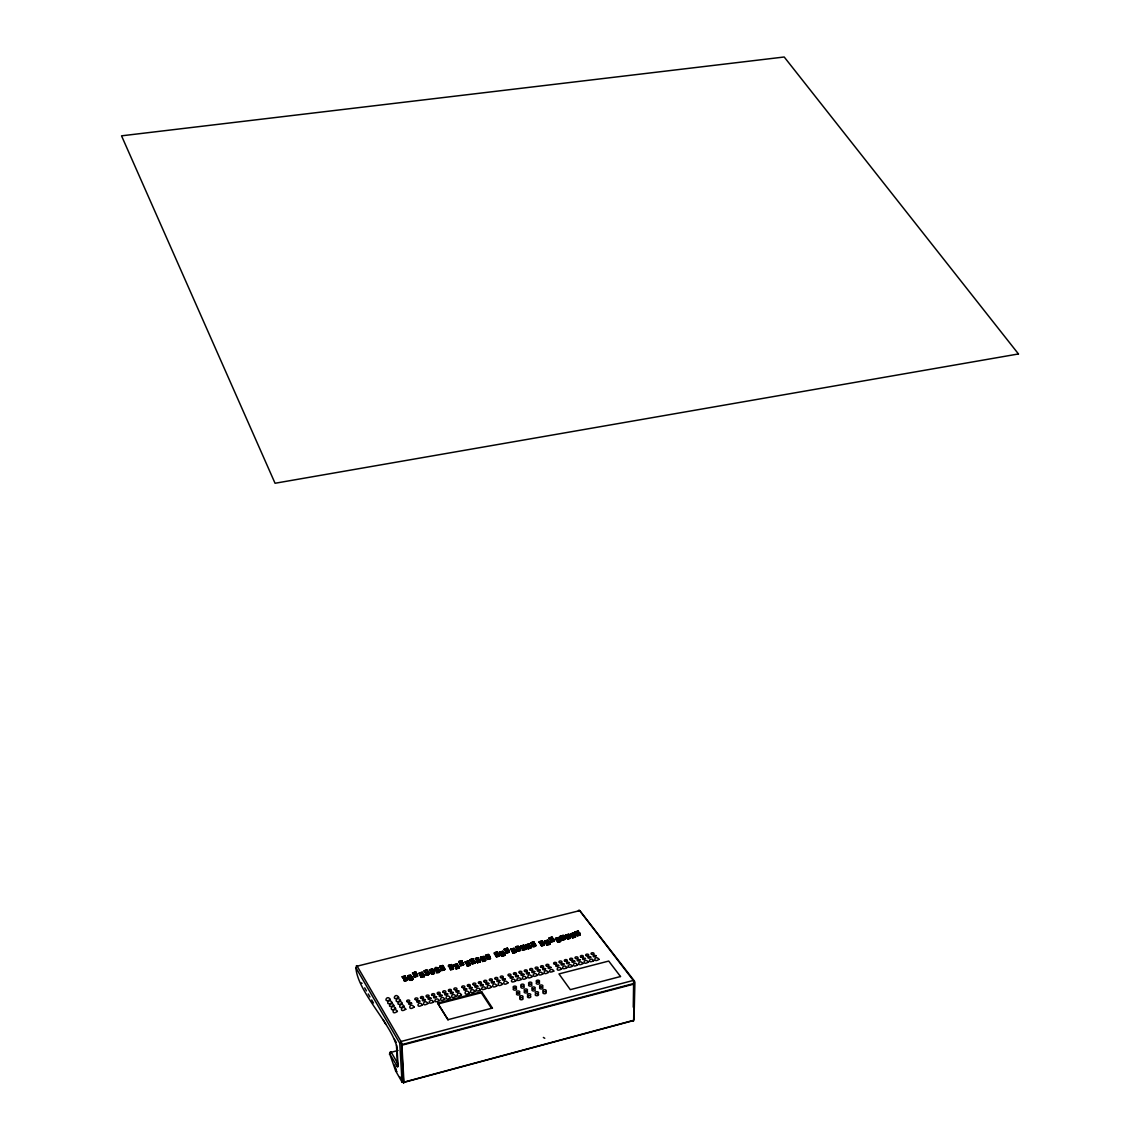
<?xml version="1.0" encoding="UTF-8"?>
<svg xmlns="http://www.w3.org/2000/svg" width="1140" height="1140" viewBox="0 0 1140 1140"><rect width="100%" height="100%" fill="white"/><g stroke="black" fill="none" stroke-linecap="round" stroke-linejoin="round"><path stroke-width="1.5" d="M499.748 952.755L500.018 951.829L503.139 951.501A2.522 0.741 75.9 0 0 504.179 953.011L504.835 955.448L501.985 956.161C494.204 952.556 508.782 950.062 499.819 952.1M557.845 942.352L555.508 939.175L556.149 938.505A2.494 0.784 75.7 0 0 557.232 939.987C557.09 943.507 562.291 942.139 560.039 939.274A2.494 0.798 75.7 0 1 558.956 937.807L555.693 938.22M570.456 938.263L567.649 939.16L567.036 936.795A2.494 0.798 75.7 0 1 565.939 935.327L568.732 934.615A2.494 0.798 75.7 0 0 569.843 936.097C572.223 940.044 566.936 936.524 568.433 934.202M502.598 951.928L499.748 952.94M575.486 937.009L572.693 937.892L572.081 935.541A2.494 0.798 75.7 0 1 570.969 934.073L573.762 933.361A2.494 0.812 75.7 0 0 574.874 934.828L575.486 937.18M407.821 976.667C409.36 971.337 416.755 981.284 409.887 980.286C401.95 976.225 417.069 974.102 407.878 976.111M565.526 934.985L567.649 939.16M412.822 979.545L410.756 975.797M572.693 937.892L570.513 933.774M573.121 934.031L573.449 932.948L570.442 933.917M633.27 1007.176L633.641 981.027M632.828 1020.941A2.18 0.741 74.6 0 0 633.655 1020.3L634.196 983.407A2.209 0.755 74.9 0 0 633.298 980.428L579.661 910.632L357.162 966.164A3.449 0.784 76.4 0 0 356.307 967.304M547.471 941.098L548.055 940.557A2.494 0.784 75.8 0 0 549.138 942.039L549.793 944.462L547.485 941.284M448.49 966.392C451.012 961.248 456.812 970.14 450.614 969.684L448.519 965.651L451.611 964.554L448.547 965.552M506.445 953.026L504.208 949.819L504.792 949.164A2.508 0.741 75.9 0 0 505.832 950.66C505.661 954.223 510.92 952.841 508.682 949.933A2.508 0.741 75.9 0 1 507.642 948.437L504.336 948.922M562.419 940.244L560.082 937.08L560.68 936.368A2.494 0.798 75.7 0 0 561.764 937.835C561.621 941.384 566.865 939.973 564.571 937.123A2.494 0.798 75.7 0 1 563.474 935.655L560.282 936.04M456.926 964.953C457.083 961.462 461.272 972.534 457.639 966.036M507.058 949.093L507.343 948.01M562.875 936.382L563.189 935.256M422.085 972.99C422.427 970.069 427.058 983.179 422.085 973.275M577.382 935.869L575.016 932.719L575.615 932.007A2.494 0.812 75.7 0 0 576.726 933.46C576.612 937.009 581.87 935.683 579.505 932.762A2.48 0.812 75.7 0 1 578.408 931.294L575.144 931.808M577.795 932.021L578.108 930.91M558.643 937.379L558.315 938.462L555.508 939.175M439.655 966.748L441.764 970.568L444.657 969.684L444.301 967.803L442.776 965.438L439.698 966.435L443.032 965.837M539.249 942.267L541.543 945.872L544.364 945.16L543.709 942.737A2.508 0.77 75.8 0 1 542.64 941.255L539.249 942.267L542.341 940.856M542.07 941.555L544.364 945.16M546.972 945.174L546.317 942.752A2.508 0.784 75.8 0 1 545.248 941.269L544.663 941.996L546.972 945.174L549.793 944.305M458.423 965.765C453.122 969.114 453.079 959.438 456.171 968.972L459.064 968.088M422.313 972.192L419.349 972.962L419.164 974.016L421.23 977.336L424.151 976.41M432.359 969.556C432.972 968.316 437.119 975.812 431.533 974.002L429.481 969.969L432.587 968.872M497.126 952.498L497.667 952.199A2.522 0.727 75.9 0 0 498.693 953.71L499.349 956.147L496.484 956.873L494.276 953.639L494.803 952.926A2.522 0.727 75.9 0 0 495.843 954.437L496.484 956.873M405.17 976.396L407.222 980.272L404.272 981.013C401.522 971.38 401.08 981.141 406.581 977.792M483.374 957.087L483.916 956.831A2.522 0.713 75.9 0 0 484.942 958.355L485.555 960.735L484.101 958.569M412.566 973.104L414.604 977.051L417.539 976.31L415.701 971.907L412.566 973.104L415.701 971.907M515.594 946.927L517.674 951.173L520.51 950.447L519.854 948.024A2.508 0.755 75.9 0 1 518.8 946.528L515.964 947.255A2.508 0.741 75.9 0 0 517.019 948.736L517.674 951.173M415.53 972.178L417.539 976.31M523.559 945.616L524.129 945.488A2.508 0.755 75.8 0 0 525.184 946.969L525.811 949.349L522.961 950.062L520.695 946.856L521.293 946.2A2.508 0.755 75.8 0 0 522.348 947.696L522.961 950.062M525.839 944.96L528.077 948.794L530.912 948.067L530.285 945.701A2.508 0.755 75.8 0 1 529.231 944.205L525.839 944.96L528.932 943.792M434.725 968.658L436.791 972.691C441.322 973.261 439.399 970.012 438.188 968.216C432.545 964.896 435.366 973.104 439.099 969.542M551.846 937.678L552.43 937.536A2.494 0.784 75.8 0 0 553.513 939.018L554.125 941.369L552.587 939.26M488.248 954.764L488.747 954.707A2.522 0.713 75.9 0 0 489.772 956.218L490.428 958.655L487.55 959.381L485.355 956.147L485.882 955.434A2.522 0.713 75.9 0 0 486.908 956.944L487.55 959.381M458.665 961.775L460.76 965.78L463.652 964.868L461.757 960.692L458.693 961.69L461.757 960.692M465.248 962.046L467.357 966.065L470.25 965.323L468.341 960.977L465.277 961.96L468.341 960.977M478.23 958.142L480.382 962.032L478.202 958.783M484.942 958.355C479.612 961.619 479.612 952.071 482.676 961.476L485.555 960.564M412.58 973.004L413.991 974.643L416.926 973.902M528.76 943.977L530.143 946.998M402.021 1081.846L399.77 1043.271L355.908 967.746C357.347 990.275 387.857 1020.642 395.637 1043.029L395.794 1043.314A3.833 0.898 75.8 0 1 397.019 1047.788L398.031 1065.629A3.819 0.884 75.7 0 1 397.091 1066.285L389.595 1053.545L395.637 1070.873L401.935 1081.903M470.022 959.794L472.131 963.884L475.01 963.015L473.086 958.783L470.051 959.709L473.086 958.783M472.929 958.982L475.01 963.158L472.131 963.884M468.184 961.163L470.25 965.323M479.769 959.652C474.44 962.944 474.425 953.354 477.503 962.773L480.368 961.861M534.147 943.892L535.672 946.015L535.03 943.592A2.508 0.77 75.8 0 1 533.962 942.11L533.392 942.837M539.291 941.939L542.141 941.141M510.848 949.264L513 953.297L515.85 952.399L515.237 950.204A2.508 0.741 75.9 0 1 514.183 948.708L510.877 949.193L513.884 948.281M525.868 944.861L526.395 944.932A2.508 0.755 75.8 0 0 527.464 946.414L528.077 948.794M552.13 937.123L549.266 937.85L548.995 938.918L551.318 942.082L554.125 941.184M481.65 991.7L492.423 1008.073L491.54 1008.344L481.28 992.755L481.65 991.7L437.632 1003.086L447.963 1019.687L437.632 1003.086M389.453 1054.4L390.621 1051.707M439.726 966.364L441.038 968.102L444.03 967.376M461.714 960.721L462.94 963.956M465.305 961.889L466.673 963.642L469.637 962.93M539.363 941.768L542.298 940.885M513.798 948.352L515.85 952.399M470.079 959.638L471.404 961.433L474.368 960.707M437.831 967.561L439 970.852M396.934 1066.043L398.273 1064.461L391.291 1052.263L398.059 1050.467M399.698 1043.129L401.038 1041.476L633.298 980.428L634.909 982.281L634.025 1019.26M458.793 961.49L460.09 963.371L463.054 962.644M580.36 911.373L634.581 981.241M510.948 949.064L511.347 949.421A2.508 0.741 75.9 0 0 512.387 950.931L513 953.297M539.476 941.597L539.818 941.968A2.508 0.77 75.8 0 0 540.887 943.45L541.543 945.872M400.154 1077.029L403.731 1083L403.959 1082.131L633.655 1020.3M405.014 1082.088L632.714 1020.785M403.959 1082.131L401.893 1044.582L634.196 983.407M401.921 1045.195L634.182 984.005M447.963 1019.687L492.423 1008.073M438.53 1003.813L481.28 992.755M565.383 935.27L568.176 934.558M570.413 934.016L573.206 933.304M402.292 976.752L405.37 975.826M424.479 971.123C427.415 967.66 431.918 976.367 426.103 975.142C423.182 965.552 422.983 975.284 428.384 971.935M429.509 969.869L432.545 968.9M485.882 955.434L488.747 954.707M539.263 942.153L542.64 941.255M560.082 936.795L562.889 935.969M565.34 935.47L568.732 934.615M570.37 934.216L573.762 933.361M402.249 976.923L405.213 976.097M429.466 970.055L432.872 969.314M475.494 958.498L478.458 957.7M480.667 957.201L483.631 956.403M499.776 952.285L503.139 951.501M505.832 950.66L508.682 949.933M511.347 949.421L514.183 948.708M544.863 940.956L547.77 940.158M560.082 936.909L562.875 936.197M565.312 935.726L568.105 935.014M570.342 934.458L573.135 933.631M402.676 976.98L405.626 976.239M435.195 968.744L438.116 968.002M470.464 959.923L473.357 959.196M475.394 958.697L478.33 957.814M480.539 957.486L483.503 956.531M499.762 952.527L502.626 951.686M533.677 941.726L531.126 942.823A2.508 0.77 75.8 0 0 532.195 944.319L535.03 943.592M544.721 941.241L547.642 940.301M549.323 937.821L549.622 938.248A2.494 0.784 75.8 0 0 550.706 939.716L553.513 939.018M555.593 938.448L558.457 937.565M565.298 935.855L568.105 935.142M570.328 934.743L573.121 933.888M419.192 973.289L422.199 972.32M448.49 965.865L451.882 964.953M475.865 958.854L478.743 958.127M481.051 957.557L483.916 956.831M506.16 951.23L508.967 950.332M544.678 941.455L548.055 940.557M555.536 938.776L558.956 937.807M407.835 976.41L411.226 975.512M419.164 973.489L422.584 972.634M451.383 965.252L448.49 966.207L451.383 965.48M454.147 964.697L457.154 963.841M506.203 951.401L509.053 950.674M517.019 948.736L519.854 948.024M532.195 944.319L535.33 944.02M544.678 941.583L547.485 940.87M550.706 939.716L553.812 939.403M555.522 939.032L558.329 938.192M576.726 933.46L579.505 932.762M454.062 964.939L457.012 964.027M506.288 951.743L509.096 950.846M535.672 945.872C532.252 949.207 531.34 943.265 535.372 944.191M550.99 940.115L553.855 939.574M407.821 976.766L410.756 976.025M414.604 977.051L414.305 975.227L417.183 974.315M454.034 965.138L457.425 964.24M465.747 962.131L468.626 961.405M495.843 954.437L498.693 953.71M506.331 951.914L509.181 951.188M517.318 949.164L520.154 948.452M522.348 947.696L525.184 946.969M527.464 946.414L530.285 945.701M532.651 945.245L535.472 944.533M551.318 942.082L551.133 940.628L553.898 939.745M561.764 937.835L564.571 937.123M577.082 934.045L579.818 933.176M407.835 976.952L410.771 976.21M414.347 975.398L417.283 974.657M441.109 968.116L444.301 967.803M456.926 964.54L454.019 965.395L456.926 964.768M460.161 963.385L463.31 963.058M486.908 956.944L489.772 956.218M506.359 952.085L509.209 951.359M517.375 949.335L520.211 948.623M522.633 948.095L525.469 947.369M527.735 946.813L530.57 946.1M532.679 945.431L535.515 944.704M540.887 943.45L543.709 942.737M551.176 940.799L553.983 940.087M567.036 936.795L569.843 936.097M572.081 935.541L574.874 934.828M577.139 934.216L579.932 933.518M414.433 975.755L417.326 974.828M441.764 970.568L441.493 968.9L444.358 967.988M460.418 963.785L463.367 963.229M496.185 955.035L498.992 954.137M500.018 951.829L500.289 952.228A2.522 0.727 75.9 0 0 501.329 953.724L504.179 953.011M506.402 952.427L509.238 951.53M512.387 950.931L515.237 950.204M517.418 949.506L520.253 948.794M522.69 948.266L525.526 947.54M527.792 946.984L530.627 946.271M532.75 945.773L535.543 944.889M551.204 940.97L554.026 940.258M562.077 938.248L564.884 937.536M577.182 934.387L579.975 933.689M414.476 975.926L417.411 975.185M425.448 972.677L428.654 972.363M429.68 969.613L430.849 971.579L433.841 970.852M441.536 969.071L444.443 968.33M460.76 965.78L460.56 964.312L463.41 963.4M487.25 957.543L490.072 956.645M496.228 955.206L499.092 954.479M506.416 952.584L509.281 951.857M517.503 949.862L520.339 949.135M522.733 948.437L525.568 947.71M527.834 947.155L530.67 946.442M532.779 945.944L535.615 945.231L532.822 946.271M541.187 943.877L544.008 943.165M554.054 940.429L551.261 941.312L554.097 940.756M562.177 938.591L564.927 937.707M567.335 937.194L570.128 936.481M572.365 935.926L575.159 935.227M577.253 934.743L580.018 933.86M414.504 976.097L417.44 975.356M425.733 973.104L428.711 972.548M430.92 971.594L434.112 971.266M436.178 970.283L439.356 969.955M441.579 969.242L444.486 968.515M448.718 965.281L449.901 967.205L452.879 966.492M460.603 964.483L463.495 963.756M487.293 957.714L490.172 956.987M496.271 955.377L499.135 954.65M501.329 953.724L504.478 953.439M506.445 952.855L509.295 952.128M512.672 951.33L515.522 950.603M517.532 950.033L520.382 949.306M522.818 948.779L525.611 947.881M527.92 947.497L530.713 946.613M541.244 944.048L544.065 943.322M546.317 942.752L549.138 942.039M557.232 939.987L560.039 939.274M562.22 938.761L565.027 938.049M567.378 937.365L570.185 936.652M572.423 936.097L575.216 935.384M577.282 934.914L580.075 934.202M407.194 979.958C403.631 983.62 402.62 977.108 406.852 978.234M409.844 979.816L412.78 979.075C409.616 983.393 407.393 974.957 412.181 977.065M414.561 976.439L417.468 975.527M421.23 977.336L420.475 974.871L423.553 974.173M425.776 973.289L428.754 972.719M431.176 972.007L434.155 971.437M436.435 970.681L439.413 970.126M441.65 969.598L444.529 968.687M460.631 964.654L463.538 963.927L460.703 964.996M471.476 961.433L474.653 961.148M487.336 957.885L490.214 957.158M499.178 954.835L496.356 955.733L499.249 955.178M501.628 954.152L504.536 953.61M512.715 951.501L515.565 950.774M517.603 950.375L520.41 949.492M522.847 948.95L525.697 948.238M527.962 947.668L530.798 946.955M532.836 946.428L535.672 945.716M541.286 944.219L544.108 943.493M551.318 941.797L554.111 940.928M562.262 938.933L565.07 938.234M567.478 937.707L570.228 936.823M572.508 936.439L575.258 935.555M580.103 934.373L577.339 935.242L580.146 934.7M404.002 979.331L406.937 978.576M414.575 976.595L417.511 975.854L414.604 976.866M429.011 974.244C425.305 977.023 424.807 972.392 428.797 972.89M431.233 972.178L434.197 971.608M436.492 970.852L439.456 970.297M441.679 969.769L444.586 969.029M449.972 967.219L453.164 966.919M472.117 963.585L471.86 962.217L474.71 961.319M476.891 960.379L480.04 960.051M482.063 959.082L485.213 958.754M487.421 958.241L490.257 957.344M501.671 954.323L504.578 953.781M512.815 951.843L515.622 950.945M517.617 950.546L520.467 949.819M522.904 949.292L525.725 948.409M527.991 947.839L530.827 947.126M541.372 944.561L544.165 943.678M546.63 943.179L549.452 942.466M557.517 940.386L560.339 939.673M562.334 939.289L565.098 938.405M567.506 937.878L570.314 937.165M572.551 936.61L575.344 935.897M404.045 979.502L406.994 978.761M409.502 978.248L412.452 977.507M420.874 975.327L423.809 974.586M425.947 973.988L428.868 973.247M431.533 974.002L431.362 972.705L434.24 971.779M436.791 972.691L436.62 971.38L439.499 970.468M441.722 970.111L444.614 969.2M450.257 967.66L453.207 967.091M460.717 965.167L463.609 964.44M471.917 962.388L474.796 961.661M477.161 960.778L480.082 960.222M482.334 959.481L485.27 958.925M487.45 958.412L490.328 957.685M496.442 956.246L499.277 955.348M501.985 956.161L501.814 954.85L504.621 953.952M512.843 952.014L515.693 951.287M517.66 950.874L520.481 949.99M522.932 949.463L525.768 948.736M528.034 948.181L530.855 947.297M541.414 944.732L544.236 944.02M546.673 943.35L549.494 942.638M557.617 940.714L560.381 939.83M562.362 939.46L565.169 938.747M567.577 938.22L570.342 937.337M572.579 936.781L575.386 936.068M577.367 935.726L580.16 934.857M404.116 979.859L407.023 978.932M409.559 978.419L412.495 977.678M420.931 975.512L423.866 974.757M426.018 974.344L428.911 973.418M431.405 972.876L434.326 972.135M436.649 971.565L439.57 970.824M441.736 970.268L444.657 969.527M450.3 967.832L453.25 967.276M460.76 965.48L463.638 964.597M471.946 962.573L474.839 961.832M477.503 962.773L477.304 961.291L480.139 960.393M482.676 961.476L482.476 959.994L485.312 959.096M487.507 958.754L490.357 957.856M496.456 956.417L499.32 955.69M501.842 955.021L504.707 954.308M512.886 952.185L515.736 951.458M517.66 951.031L520.51 950.304M522.961 949.777L525.782 948.893M528.048 948.337L530.884 947.625M541.471 945.074L544.264 944.191M546.773 943.692L549.551 942.808M557.659 940.885L560.481 940.172M562.376 939.616L565.183 938.918M567.606 938.377L570.399 937.678M572.636 937.123L575.415 936.239M404.159 980.03L407.094 979.289M409.602 978.605L412.552 977.849M421.016 975.854L423.909 974.942M426.032 974.515L428.968 973.774M431.462 973.218L434.354 972.306M436.691 971.736L439.598 970.995M450.614 969.684L450.443 968.359L453.307 967.447M455.516 966.506L458.707 966.207M466.745 963.656L469.908 963.328M472.017 962.915L474.881 962.018M477.332 961.476L480.225 960.735M482.519 960.179L485.398 959.438M487.521 958.925L490.399 958.198M496.484 956.731L499.334 955.847M501.871 955.206L504.735 954.479M515.793 951.8L512.943 952.527L515.807 951.971M522.961 949.891L525.797 949.164M528.062 948.608L530.898 947.782M541.5 945.245L544.322 944.533M546.815 943.863L549.637 943.151M557.702 941.07L560.51 940.357M562.405 939.944L565.198 939.075M567.62 938.548L570.428 937.835M572.665 937.28L575.458 936.581M404.216 980.386L407.137 979.46M409.688 978.961L412.595 978.035M421.059 976.04L423.995 975.284M426.075 974.843L428.982 973.931M431.49 973.389L434.411 972.648M436.734 972.078L439.627 971.166M450.471 968.53L453.378 967.803M455.801 966.948L458.764 966.378M467.357 966.065L467.115 964.412L469.965 963.5M472.046 963.086L474.938 962.36M477.404 961.818L480.253 960.92M482.562 960.35L485.441 959.623M487.55 959.239L490.414 958.355M501.928 955.534L504.764 954.65M541.529 945.573L544.35 944.861M546.886 944.205L549.665 943.322M557.774 941.412L560.552 940.529M567.649 938.861L570.442 937.992M572.679 937.607L575.472 936.738M404.23 980.543L407.18 979.802M409.73 979.132L412.666 978.391M421.102 976.21L424.023 975.469M431.519 973.702L434.426 972.805M436.762 972.235L439.67 971.494M450.542 968.886L453.407 967.974M456.171 968.972L455.943 967.461L458.807 966.549M467.158 964.582L470.051 963.856M472.103 963.428L474.967 962.531M477.432 961.989L480.31 961.262M482.619 960.692L485.469 959.794M501.942 955.705L504.806 954.978M513 953.011L515.836 952.128M541.543 945.73L544.364 945.003M546.915 944.376L549.736 943.664M557.802 941.569L560.609 940.856M409.787 979.488L412.709 978.562M421.159 976.553L424.066 975.64M431.519 973.817L434.454 973.076M436.777 972.506L439.684 971.651M450.557 969.057L453.464 968.316M455.986 967.646L458.893 966.905M467.201 964.754L470.093 964.027M477.475 962.317L480.339 961.419M482.633 960.863L485.512 960.122M501.971 956.018L504.82 955.135M546.929 944.547L549.751 943.835M557.831 941.897L560.624 941.027M409.816 979.659L412.766 978.904M421.187 976.723L424.108 975.982M450.599 969.385L453.492 968.487M456.057 967.988L458.921 967.076M467.272 965.11L470.122 964.198M477.489 962.473L480.368 961.747M482.662 961.177L485.526 960.293M546.958 944.875L549.765 943.991M557.845 942.167L560.652 941.455M421.216 977.037L424.137 976.139M450.614 969.542L453.521 968.801M456.086 968.173L458.993 967.433M467.3 965.281L470.193 964.54M456.114 968.33L459.021 967.604M467.329 965.609L470.207 964.711M456.157 968.658L459.035 967.76M467.357 965.879L470.25 965.138M504.251 949.178L507.143 948.281M504.222 949.406L507.642 948.437M533.506 941.911L530.584 943.008L532.85 946.741M549.11 938.092L552.031 937.194M504.222 949.535L507.058 948.822M531.126 942.823L533.962 942.11M549.622 938.248L552.43 937.536M515.494 947.126C520.068 943.806 517.061 948.779 520.51 950.447M575.059 932.078L577.894 931.181M413.036 973.09L415.972 972.349M439.684 966.535L442.634 965.623M494.375 952.727L497.396 951.8M515.465 947.212L518.8 946.528M520.795 946.043L523.83 945.06M575.016 932.321L578.408 931.294M459.149 961.861L462.042 961.134M485.455 955.22L488.476 954.308M494.304 952.997L497.197 952.085M520.766 946.129L523.602 945.416M560.153 936.339L563.046 935.384M575.016 932.449L577.795 931.736M494.803 952.926L497.667 952.199M521.293 946.2L524.129 945.488M526.395 944.932L529.231 944.205M560.111 936.553L563.474 935.655M565.411 935.185L568.29 934.33M395.637 1070.873L397.019 1071.514M360.71 982.666L362.078 983.335M401.793 1081.732L403.289 1082.558M543.367 1037.443L544.763 1038.269M403.574 1082.929L401.337 1042.117L357.162 966.164M420.475 974.871L419.378 972.933M409.103 977.75L408.034 975.84M523.531 946.143L525.811 949.349M507.799 950.162L509.295 952.313M497.867 953.995L499.349 956.147M488.219 955.42L490.428 958.655M442.562 966.549L444.657 969.684M432.359 969.955L434.454 973.261M427.4 970.397L424.18 970.753L427.144 969.983L429.025 974.401M405.184 976.937L407.222 980.272M364.7 987.881L366.453 990.902M368.206 993.923L369.959 996.944M371.711 999.98L373.464 1003.001M383.097 1019.63L385.719 1024.176M394.483 1039.295L396.236 1042.316M394.44 1065.002L396.378 1069.89M401.337 1042.117L401.893 1044.582M396.421 1044.967L397.661 1066.755M578.393 911.245A3.334 1.097 75.8 0 1 579.661 910.632M390.436 1053.916A3.506 0.812 75.8 0 1 391.291 1052.263M545.576 991.857A1.681 1.012 -0.4 0 1 545.903 993.296A1.681 1.012 -0.4 0 1 543.552 993.496A1.681 1.012 -0.4 0 1 543.224 992.071M530.67 996.303A1.681 1.026 -0.7 0 1 529.758 997.657A1.681 1.026 -0.7 0 1 527.564 997.115A1.681 1.026 -0.7 0 1 528.476 995.776M522.733 998.098A1.681 1.026 -0.9 0 1 522.419 999.538A1.681 1.026 -0.9 0 1 520.054 999.367A1.681 1.026 -0.9 0 1 520.367 997.928M537.51 993.738A1.681 1.026 -0.5 0 1 538.479 994.978A1.681 1.026 -0.5 0 1 536.527 995.69A1.681 1.026 -0.5 0 1 535.216 994.565M541.885 987.026A1.667 1.012 -0.4 0 1 542.811 988.337A1.667 1.012 -0.4 0 1 540.631 988.907A1.667 1.012 -0.4 0 1 539.719 987.596M535.259 989.819A1.681 1.012 -0.6 0 1 533.962 990.945A1.681 1.012 -0.6 0 1 531.995 990.275A1.681 1.012 -0.6 0 1 532.95 989.035M519.17 993.168A1.681 1.026 -0.9 0 1 519.384 994.664A1.681 1.026 -0.9 0 1 516.904 994.678A1.681 1.026 -0.9 0 1 517.132 993.182M527.179 991.344A1.681 1.012 -0.8 0 1 526.88 992.769A1.681 1.012 -0.8 0 1 524.528 992.612A1.681 1.012 -0.8 0 1 524.827 991.173M538.507 982.21A1.667 1.012 -0.5 0 1 539.434 983.521A1.667 1.012 -0.5 0 1 537.254 984.077A1.667 1.012 -0.5 0 1 536.341 982.78M531.254 984.319A1.667 1.012 -0.7 0 1 531.368 985.858A1.667 1.012 -0.7 0 1 528.832 985.687A1.667 1.012 -0.7 0 1 529.601 984.205M515.864 988.309A1.667 1.012 -1 0 1 516.163 989.734A1.667 1.012 -1 0 1 513.812 989.933A1.667 1.012 -1 0 1 513.513 988.523M523.844 986.499A1.667 1.012 -0.9 0 1 523.531 987.924A1.667 1.012 -0.9 0 1 521.194 987.753A1.667 1.012 -0.9 0 1 521.507 986.342M599.027 959.381C592.273 963.884 594.681 953.866 599.027 959.339M593.698 960.749C590.762 955.619 585.604 964.383 593.655 960.877M588.34 962.131C581.201 966.478 584.279 956.645 588.34 962.131M582.982 963.528C576.042 967.974 578.707 957.942 582.982 963.528M577.638 964.896C570.442 969.271 573.734 959.339 577.638 964.924M572.28 966.278C569.53 961.134 564.257 969.983 572.237 966.406M566.865 967.675C563.474 962.303 559.213 971.651 566.837 967.774M561.521 969.057C554.125 973.389 557.645 963.542 561.521 969.057M553.812 971.052C550.905 965.794 545.775 974.857 553.784 971.138M548.397 972.448C541.286 976.966 544.279 966.791 548.397 972.448M542.968 973.845C535.772 978.305 538.921 968.216 542.968 973.845M537.524 975.256C529.744 979.545 534.019 969.698 537.51 975.284M532.095 976.652C525.483 981.44 527.507 970.867 532.095 976.624M526.666 978.049C519.697 982.709 522.348 972.335 526.666 978.02M521.165 979.474C518.529 974.244 513.014 983.236 521.108 979.602M515.75 980.87C512.216 975.298 508.141 985.003 515.722 980.97M507.998 982.865C501.486 987.839 503.282 976.98 507.998 982.837M502.512 984.29C495.501 989.021 498.137 978.49 502.512 984.248M496.997 985.715C489.972 990.46 492.637 979.901 496.997 985.673M491.482 987.14C484.429 991.9 487.122 981.298 491.468 987.098M485.982 988.551C483.132 983.122 477.803 992.441 485.925 988.679M480.467 989.976C477.703 984.518 472.06 993.809 480.41 990.104M474.896 991.415C467.785 996.26 470.592 985.53 474.896 991.387M469.395 992.84C462.797 997.913 464.636 986.827 469.395 992.798M461.501 994.864C454.219 999.68 457.511 988.95 461.501 994.864M455.943 996.303C448.533 1000.991 452.081 990.446 455.943 996.303M450.343 997.756C443.232 1002.63 446.224 991.786 450.343 997.756M444.743 999.196C441.38 993.51 437.105 1003.528 444.7 999.296M439.171 1000.635C436.591 995.163 430.892 1004.668 439.128 1000.735M433.57 1002.074C430.906 996.531 425.192 1006.036 433.514 1002.202M427.913 1003.542C420.304 1008.316 424.108 997.643 427.913 1003.514M422.341 1004.981C414.803 1009.769 418.58 998.953 422.327 1005.01M414.134 1007.09C407.123 1012.178 409.688 1000.977 414.134 1007.062M405.797 1009.242C398.316 1014.187 401.978 1003.129 405.797 1009.285M402.249 1003.314C399.741 997.799 393.927 1007.39 402.206 1003.414M404.016 1006.25C396.464 1011.052 400.368 1000.293 404.016 1006.25M400.525 1000.45C392.816 1005.138 396.877 994.536 400.525 1000.45M398.686 997.372C391.02 1002.074 395.11 991.486 398.686 997.372M397.39 1011.422C390.208 1016.524 393.371 1005.252 397.39 1011.422M395.608 1008.415C388.483 1013.531 391.49 1002.245 395.608 1008.415M392.16 1002.602C384.137 1007.176 388.783 996.745 392.16 1002.602M393.856 1005.466C391.975 1000.165 385.078 1009.242 393.799 1005.594M390.336 999.509C382.613 1004.24 386.788 993.596 390.336 999.509M596.135 955.762C592.444 959.168 591.845 953.482 596.135 955.762M590.819 957.13C587.114 960.55 586.516 954.85 590.819 957.13M585.461 958.498C581.756 961.932 581.172 956.218 585.461 958.498M580.103 959.88C576.398 963.314 575.814 957.6 580.103 959.88M574.774 961.248C571.055 964.697 570.485 958.968 574.774 961.248M569.444 962.63C565.697 966.065 565.141 960.336 569.444 962.63M564.029 964.027C560.282 967.475 559.726 961.732 564.029 964.027M558.7 965.395C554.938 968.843 554.396 963.101 558.7 965.395M551.005 967.376C547.228 970.838 546.701 965.081 551.005 967.376M545.604 968.758C541.828 972.235 541.301 966.464 545.604 968.758M540.189 970.154C536.399 973.631 535.885 967.86 540.189 970.154M534.745 971.551C530.955 975.042 530.442 969.242 534.745 971.551M529.345 972.947C525.54 976.439 525.041 970.639 529.345 972.947M523.93 974.344C520.111 977.835 519.626 972.035 523.93 974.344M518.443 975.755C514.61 979.246 514.126 973.432 518.443 975.755M513.029 977.151C509.195 980.642 508.725 974.828 513.029 977.151M505.291 979.132C501.443 982.652 500.987 976.809 505.291 979.132M499.819 980.543C495.971 984.062 495.515 978.22 499.819 980.543M494.318 981.968C490.457 985.487 490.015 979.631 494.318 981.968M488.803 983.378C484.928 986.912 484.5 981.041 488.803 983.378M483.317 984.789C479.441 988.323 479.014 982.452 483.317 984.789M477.831 986.214C473.926 989.748 473.513 983.863 477.831 986.214M472.259 987.639C468.355 991.187 467.942 985.302 472.259 987.639M466.773 989.05C462.854 992.598 462.47 986.713 466.773 989.05M458.907 991.073C454.974 994.636 454.589 988.736 458.907 991.073M453.349 992.513C449.402 996.075 449.032 990.161 453.349 992.513M447.764 993.952C443.816 997.514 443.46 991.586 447.764 993.952M442.178 995.391C438.216 998.953 437.86 993.026 442.178 995.391M436.606 996.816C432.644 1000.393 432.302 994.451 436.606 996.816M431.034 998.255C427.058 1001.832 426.716 995.89 431.034 998.255M425.391 999.709C421.387 1003.3 421.073 997.343 425.391 999.709M419.819 1001.134C415.815 1004.739 415.501 998.768 419.819 1001.134M411.654 1003.243C407.636 1006.848 407.336 1000.863 411.654 1003.243M620.502 976.524L570.299 989.663L558.971 973.931L608.717 961.063L620.502 976.524M1018.462 353.956L275.054 483.26L121.538 135.831L784.206 57L1018.462 353.956M591.646 954.337A1.496 0.884 0.6 0 0 594.011 953.724A1.496 0.884 0.6 0 0 591.917 952.812A1.496 0.884 0.6 0 0 591.646 954.337M586.331 955.705A1.496 0.884 0.5 0 0 588.71 955.092A1.496 0.884 0.5 0 0 586.601 954.18A1.496 0.884 0.5 0 0 586.331 955.705M580.987 957.073A1.496 0.884 0.4 0 0 583.366 956.46A1.496 0.884 0.4 0 0 581.257 955.548A1.496 0.884 0.4 0 0 580.987 957.073M575.629 958.455A1.496 0.884 0.3 0 0 578.009 957.842A1.496 0.884 0.3 0 0 575.914 956.916A1.496 0.884 0.3 0 0 575.629 958.455M570.299 959.823A1.511 0.898 0.2 0 0 572.693 959.21A1.511 0.898 0.2 0 0 570.584 958.284A1.511 0.898 0.2 0 0 570.299 959.823M564.956 961.191A1.511 0.898 0.1 0 0 567.35 960.578A1.511 0.898 0.1 0 0 565.255 959.652A1.511 0.898 0.1 0 0 564.956 961.191M559.555 962.587A1.511 0.898 0 0 0 561.949 961.975A1.511 0.898 0 0 0 559.854 961.048A1.511 0.898 0 0 0 559.555 962.587M554.225 963.956A1.511 0.898 -0.2 0 0 556.619 963.343A1.511 0.898 -0.2 0 0 554.524 962.417A1.511 0.898 -0.2 0 0 554.225 963.956M546.53 965.936A1.511 0.898 -0.3 0 0 548.939 965.309A1.511 0.898 -0.3 0 0 546.844 964.383A1.511 0.898 -0.3 0 0 546.53 965.936M541.144 967.319A1.511 0.898 -0.4 0 0 543.552 966.692A1.511 0.898 -0.4 0 0 541.457 965.765A1.511 0.898 -0.4 0 0 541.144 967.319M535.715 968.715A1.511 0.898 -0.6 0 0 538.123 968.088A1.511 0.898 -0.6 0 0 536.042 967.162A1.511 0.898 -0.6 0 0 535.715 968.715M530.285 970.111A1.511 0.898 -0.7 0 0 532.708 969.485A1.511 0.898 -0.7 0 0 530.613 968.558A1.511 0.898 -0.7 0 0 530.285 970.111M524.885 971.494A1.511 0.898 -0.8 0 0 527.307 970.867A1.511 0.898 -0.8 0 0 525.212 969.94A1.511 0.898 -0.8 0 0 524.885 971.494M513.983 974.301A1.511 0.912 -1 0 0 516.406 973.674A1.511 0.912 -1 0 0 514.325 972.734A1.511 0.912 -1 0 0 513.983 974.301M508.568 975.683A1.511 0.912 -1.1 0 0 511.005 975.056A1.511 0.912 -1.1 0 0 508.925 974.116A1.511 0.912 -1.1 0 0 508.568 975.683M519.47 972.89A1.511 0.912 -0.9 0 0 521.892 972.263A1.511 0.912 -0.9 0 0 519.812 971.323A1.511 0.912 -0.9 0 0 519.47 972.89M500.845 977.678A1.525 0.912 -1.3 0 0 503.282 977.051A1.525 0.912 -1.3 0 0 501.201 976.097A1.525 0.912 -1.3 0 0 500.845 977.678M495.373 979.075A1.525 0.912 -1.4 0 0 497.809 978.448A1.525 0.912 -1.4 0 0 495.743 977.507A1.525 0.912 -1.4 0 0 495.373 979.075M489.872 980.486A1.525 0.912 -1.6 0 0 492.323 979.859A1.525 0.912 -1.6 0 0 490.243 978.918A1.525 0.912 -1.6 0 0 489.872 980.486M484.357 981.91A1.525 0.912 -1.7 0 0 486.809 981.284A1.525 0.912 -1.7 0 0 484.742 980.329A1.525 0.912 -1.7 0 0 484.357 981.91M478.886 983.321A1.525 0.912 -1.8 0 0 481.337 982.68A1.525 0.912 -1.8 0 0 479.27 981.74A1.525 0.912 -1.8 0 0 478.886 983.321M467.813 986.157A1.525 0.926 -2.1 0 0 470.279 985.53A1.525 0.926 -2.1 0 0 468.226 984.575A1.525 0.926 -2.1 0 0 467.813 986.157M462.341 987.568A1.525 0.926 -2.2 0 0 464.807 986.927A1.525 0.926 -2.2 0 0 462.74 985.972A1.525 0.926 -2.2 0 0 462.341 987.568M473.385 984.732A1.525 0.926 -1.9 0 0 475.85 984.091A1.525 0.926 -1.9 0 0 473.784 983.15A1.525 0.926 -1.9 0 0 473.385 984.732M448.918 991.016A1.539 0.926 -2.5 0 0 451.397 990.375A1.539 0.926 -2.5 0 0 449.345 989.42A1.539 0.926 -2.5 0 0 448.918 991.016M443.332 992.456A1.539 0.926 -2.6 0 0 445.826 991.814A1.539 0.926 -2.6 0 0 443.774 990.845A1.539 0.926 -2.6 0 0 443.332 992.456M437.746 993.895A1.539 0.926 -2.7 0 0 440.24 993.254A1.539 0.926 -2.7 0 0 438.188 992.285A1.539 0.926 -2.7 0 0 437.746 993.895M432.188 995.32A1.539 0.926 -2.9 0 0 434.682 994.678A1.539 0.926 -2.9 0 0 432.63 993.71A1.539 0.926 -2.9 0 0 432.188 995.32M420.959 998.198A1.539 0.941 -3.1 0 0 423.467 997.557A1.539 0.941 -3.1 0 0 421.415 996.588A1.539 0.941 -3.1 0 0 420.959 998.198M415.402 999.623A1.539 0.941 -3.2 0 0 417.91 998.982A1.539 0.941 -3.2 0 0 415.858 998.013A1.539 0.941 -3.2 0 0 415.402 999.623M426.617 996.745A1.539 0.926 -3 0 0 429.11 996.104A1.539 0.926 -3 0 0 427.058 995.135A1.539 0.926 -3 0 0 426.617 996.745M454.461 989.591A1.525 0.926 -2.4 0 0 456.941 988.95A1.525 0.926 -2.4 0 0 454.889 987.995A1.525 0.926 -2.4 0 0 454.461 989.591M407.236 1001.732A1.539 0.941 -3.4 0 0 409.745 1001.077A1.539 0.941 -3.4 0 0 407.707 1000.108A1.539 0.941 -3.4 0 0 407.236 1001.732M543.538 991.486A1.681 1.012 -0.4 0 0 546.217 990.788A1.681 1.012 -0.4 0 0 543.88 989.734A1.681 1.012 -0.4 0 0 543.538 991.486M528.062 995.534A1.681 1.026 -0.7 0 0 530.755 994.821A1.681 1.026 -0.7 0 0 528.433 993.767A1.681 1.026 -0.7 0 0 528.062 995.534M520.324 997.543A1.681 1.026 -0.9 0 0 523.018 996.844A1.681 1.026 -0.9 0 0 520.709 995.776A1.681 1.026 -0.9 0 0 520.324 997.543M535.828 993.496A1.681 1.026 -0.5 0 0 538.522 992.798A1.681 1.026 -0.5 0 0 536.199 991.743A1.681 1.026 -0.5 0 0 535.828 993.496M540.232 986.77A1.681 1.012 -0.4 0 0 542.897 986.086A1.681 1.012 -0.4 0 0 540.588 985.031A1.681 1.012 -0.4 0 0 540.232 986.77M532.551 988.765A1.681 1.012 -0.6 0 0 535.23 988.067A1.681 1.012 -0.6 0 0 532.922 987.026A1.681 1.012 -0.6 0 0 532.551 988.765M517.09 992.798A1.681 1.012 -0.9 0 0 519.769 992.085A1.681 1.012 -0.9 0 0 517.475 991.045A1.681 1.012 -0.9 0 0 517.09 992.798M524.799 990.788A1.681 1.012 -0.8 0 0 527.478 990.09A1.681 1.012 -0.8 0 0 525.17 989.035A1.681 1.012 -0.8 0 0 524.799 990.788M536.855 981.953A1.667 0.997 -0.5 0 0 539.519 981.269A1.667 0.997 -0.5 0 0 537.211 980.229A1.667 0.997 -0.5 0 0 536.855 981.953M529.188 983.934A1.667 1.012 -0.7 0 0 531.867 983.25A1.667 1.012 -0.7 0 0 529.558 982.21A1.667 1.012 -0.7 0 0 529.188 983.934M513.769 987.938A1.681 1.012 -1 0 0 516.449 987.24A1.681 1.012 -1 0 0 514.154 986.185A1.681 1.012 -1 0 0 513.769 987.938M521.465 985.943A1.667 1.012 -0.9 0 0 524.144 985.245A1.667 1.012 -0.9 0 0 521.835 984.205A1.667 1.012 -0.9 0 0 521.465 985.943"/></g></svg>
